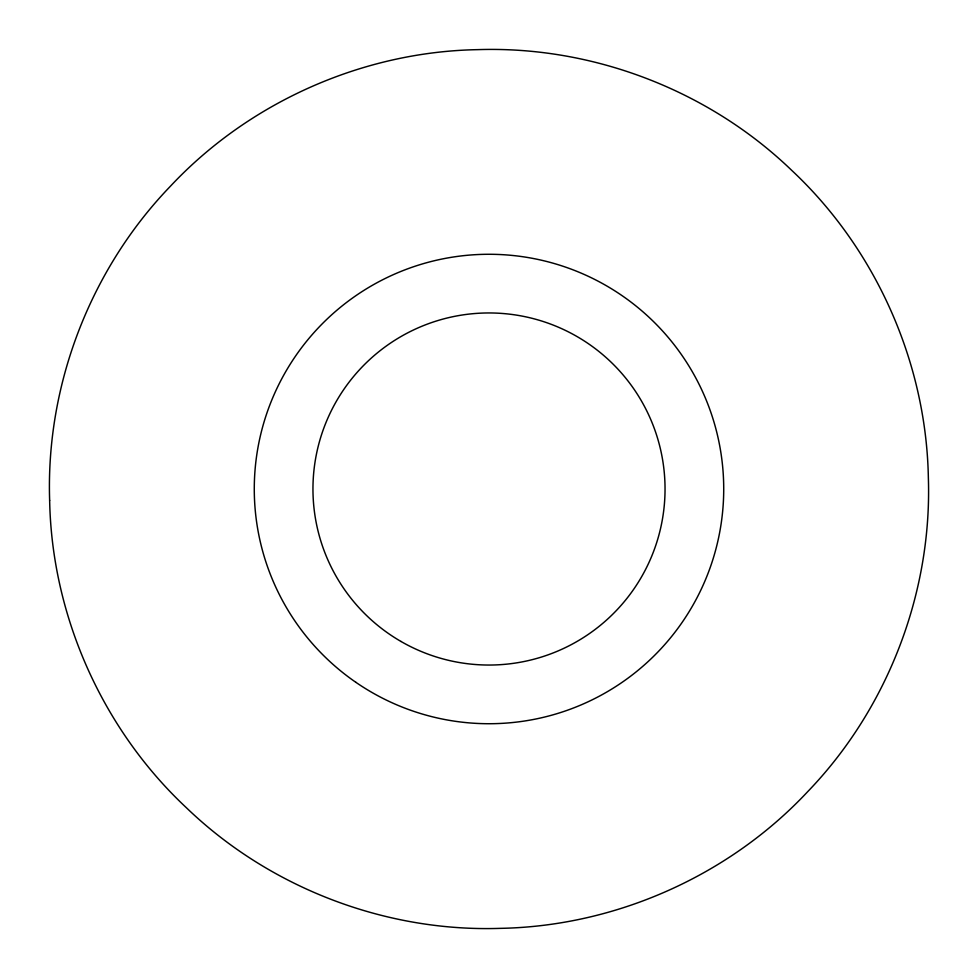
<?xml version="1.0" encoding="UTF-8"?>
<svg xmlns="http://www.w3.org/2000/svg" width="978" height="978" viewBox="0 0 978 978"><rect width="100%" height="100%" fill="white"/><g stroke="black" fill="none" stroke-linecap="round" stroke-linejoin="round"><path stroke-width="1.47" d="M49.646 500.394C51.761 615.553 102.262 729.05 186.382 807.73C269.317 887.669 385.271 932.217 500.394 928.354C615.553 926.239 729.05 875.738 807.73 791.618C887.669 708.683 932.217 592.729 928.354 477.606C926.239 362.447 875.738 248.95 791.618 170.27C708.683 90.331 592.729 45.783 477.606 49.646C362.447 51.761 248.95 102.262 170.27 186.382C90.331 269.317 45.783 385.271 49.646 500.394M355.955 682.375A234.72 234.72 0 0 0 722.986 507.533A234.72 234.72 0 0 0 388.058 277.092A234.72 234.72 0 0 0 355.955 682.375M400.98 641.458A176.04 176.04 0 0 0 665.04 489A176.04 176.04 0 0 0 400.98 336.542A176.04 176.04 0 0 0 400.98 641.458"/></g></svg>
